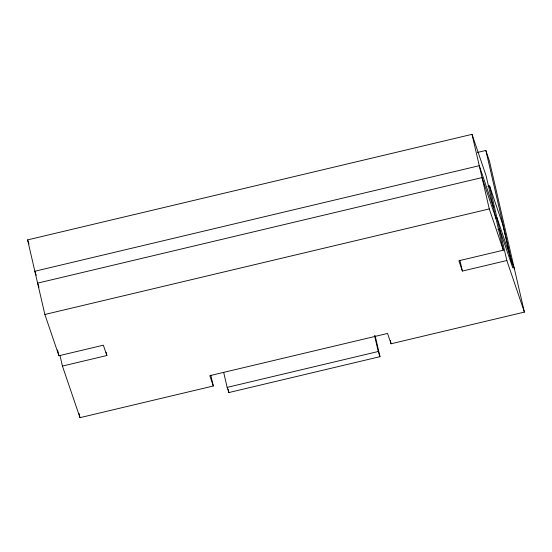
<?xml version="1.0" encoding="UTF-8"?>
<svg xmlns="http://www.w3.org/2000/svg" width="552" height="552" viewBox="0 0 552 552"><rect width="100%" height="100%" fill="white"/><g stroke="black" fill="none" stroke-linecap="round" stroke-linejoin="round"><path stroke-width="0.83" d="M62.431 366.073L106.867 355.516L103.355 345.2L58.919 355.75L44.871 314.481L27.6 239.892L472.008 134.343L486.057 175.612L503.327 250.201L458.884 260.758L462.397 271.073L506.839 260.516L524.4 312.108L391.078 343.772L387.566 333.449L209.801 375.671L213.313 385.993L79.992 417.657L62.431 366.073L59.926 355.26M477.466 152.442L485.85 150.448L489.362 160.763L524.4 312.108M487.892 186.328L489.569 185.927L502.741 224.616L512.753 267.858L499.581 229.17L497.904 229.57M44.871 314.481L489.279 208.932L503.327 250.201M495.151 217.674L496.828 217.281L514.388 268.865M227.141 387.394L378.244 351.507L379.997 356.668L228.901 392.555L227.141 387.394L223.65 372.303M493.315 206.959L479.267 165.697L34.859 271.246L36.232 275.289M496.069 218.854L482.02 177.585L37.612 283.135L38.985 287.185M27.6 239.892L28.98 243.943M485.85 150.448L510.876 258.55M489.569 185.927L506.839 260.516M472.008 134.343L489.279 208.932M459.892 260.261L462.397 271.073M390.305 340.446L391.078 343.772M375.146 335.706L379.997 356.668M374.553 335.582L378.244 351.507M228.121 389.201L228.901 392.555M210.809 375.181L213.313 385.993M106.101 352.19L106.867 355.516M79.026 413.496L79.992 417.657M57.567 349.933L58.919 355.75"/></g></svg>
